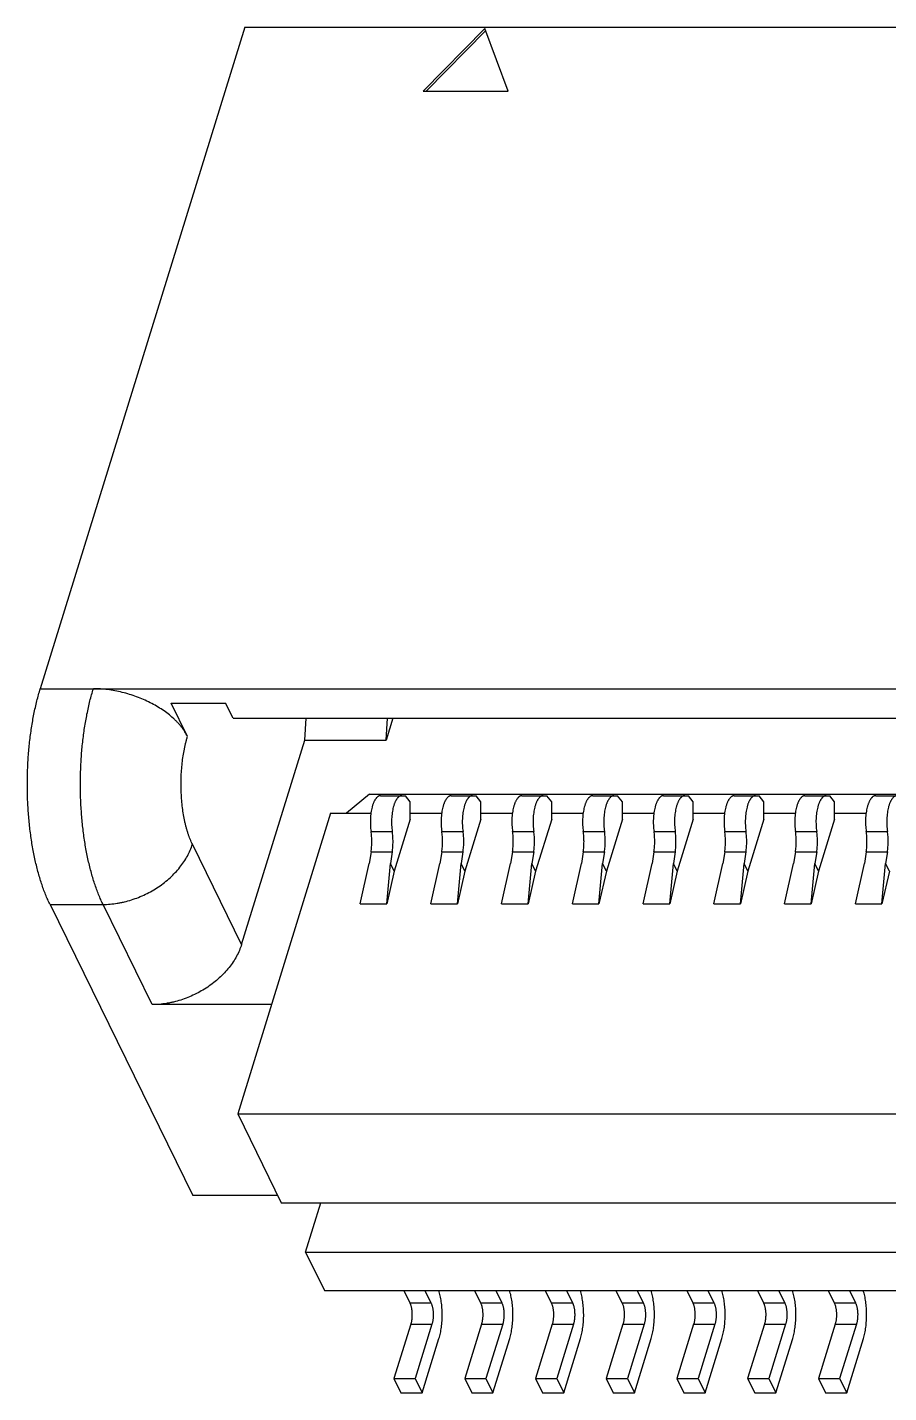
# Model space of a CAD drawing. Extents: x 0 to 420, y 0 to 297.
# Drawn here: x 259.89 to 276.72, y 205.77 to 232.45 of the extents above; entities that cross this region are included whole.
import ezdxf

# ---------------------------------------------------------------- set-up
doc = ezdxf.new("R2010")
doc.units = 0
doc.header["$LTSCALE"] = 23.1
doc.layers.get('0').update_dxf_attribs({"linetype": 'CONTINUOUS'})

msp = doc.modelspace()

# ---------------------------------------------------------------- linework, layer by layer
at = {"color": 7, "linetype": 'CONTINUOUS'}
for p, q in [((264.142, 232.453), (260.148, 219.528)), ((264.142, 232.453), (324.655, 232.453)), ((268.832, 232.429), (267.626, 231.208)), ((268.847, 232.389), (267.681, 231.208)), ((269.283, 231.208), (268.832, 232.429)), ((267.626, 231.208), (269.283, 231.208)), ((260.148, 219.528), (320.661, 219.528)), ((263.023, 218.596), (262.703, 219.248)), ((262.703, 219.248), (263.767, 219.248)), ((263.913, 218.95), (263.767, 219.248)), ((263.913, 218.95), (304.767, 218.95)), ((265.313, 218.525), (265.343, 218.95)), ((266.902, 218.525), (266.931, 218.95)), ((267.033, 218.95), (266.902, 218.525)), ((264.078, 214.53), (265.313, 218.525)), ((265.313, 218.525), (266.902, 218.525)), ((266.575, 217.468), (266.131, 217.094)), ((266.575, 217.468), (306.025, 217.468)), ((266.792, 217.438), (267.279, 217.438)), ((267.372, 217.318), (267.279, 217.438)), ((267.372, 216.982), (267.372, 217.318)), ((268.174, 217.438), (268.66, 217.438)), ((268.754, 217.318), (268.66, 217.438)), ((268.754, 216.982), (268.754, 217.318)), ((269.555, 217.438), (270.042, 217.438)), ((270.136, 217.318), (270.042, 217.438)), ((270.136, 216.982), (270.136, 217.318)), ((270.937, 217.438), (271.424, 217.438)), ((271.517, 217.318), (271.424, 217.438)), ((271.517, 216.982), (271.517, 217.318)), ((272.319, 217.438), (272.805, 217.438)), ((272.899, 217.318), (272.805, 217.438)), ((272.899, 216.982), (272.899, 217.318)), ((273.7, 217.438), (274.187, 217.438)), ((274.28, 217.318), (274.187, 217.438)), ((274.28, 216.982), (274.28, 217.318)), ((275.082, 217.438), (275.568, 217.438)), ((275.662, 217.318), (275.568, 217.438)), ((275.662, 216.982), (275.662, 217.318)), ((276.463, 217.438), (276.95, 217.438)), ((265.818, 217.094), (264.003, 211.219)), ((265.818, 217.094), (266.604, 217.094)), ((267.372, 216.982), (267.059, 215.966)), ((267.372, 217.094), (267.986, 217.094)), ((268.754, 216.982), (268.44, 215.966)), ((268.754, 217.094), (269.368, 217.094)), ((270.136, 216.982), (269.822, 215.966)), ((270.136, 217.094), (270.749, 217.094)), ((271.517, 216.982), (271.203, 215.966)), ((271.517, 217.094), (272.131, 217.094)), ((272.899, 216.982), (272.585, 215.966)), ((272.899, 217.094), (273.512, 217.094)), ((274.28, 216.982), (273.967, 215.966)), ((274.28, 217.094), (274.894, 217.094)), ((275.662, 216.982), (275.348, 215.966)), ((275.662, 217.094), (276.276, 217.094)), ((266.608, 216.741), (267.022, 216.741)), ((267.989, 216.741), (268.404, 216.741)), ((269.371, 216.741), (269.785, 216.741)), ((270.752, 216.741), (271.167, 216.741)), ((272.134, 216.741), (272.548, 216.741)), ((273.515, 216.741), (273.93, 216.741)), ((274.897, 216.741), (275.312, 216.741)), ((276.279, 216.741), (276.693, 216.741)), ((264.078, 214.53), (263.117, 216.488)), ((266.395, 215.328), (266.571, 216.115)), ((266.607, 216.339), (266.571, 216.115)), ((266.607, 216.339), (267.021, 216.339)), ((266.914, 215.328), (266.986, 216.115)), ((267.021, 216.339), (266.986, 216.115)), ((267.059, 215.966), (266.986, 216.115)), ((267.776, 215.328), (267.953, 216.115)), ((267.988, 216.339), (267.953, 216.115)), ((267.988, 216.339), (268.403, 216.339)), ((268.295, 215.328), (268.367, 216.115)), ((268.403, 216.339), (268.367, 216.115)), ((268.44, 215.966), (268.367, 216.115)), ((269.158, 215.328), (269.334, 216.115)), ((269.37, 216.339), (269.334, 216.115)), ((269.37, 216.339), (269.784, 216.339)), ((269.677, 215.328), (269.749, 216.115)), ((269.784, 216.339), (269.749, 216.115)), ((269.822, 215.966), (269.749, 216.115)), ((270.539, 215.328), (270.716, 216.115)), ((270.752, 216.339), (270.716, 216.115)), ((270.752, 216.339), (271.166, 216.339)), ((271.059, 215.328), (271.131, 216.115)), ((271.166, 216.339), (271.131, 216.115)), ((271.203, 215.966), (271.131, 216.115)), ((271.921, 215.328), (272.098, 216.115)), ((272.133, 216.339), (272.098, 216.115)), ((272.133, 216.339), (272.548, 216.339)), ((272.44, 215.328), (272.512, 216.115)), ((272.548, 216.339), (272.512, 216.115)), ((272.585, 215.966), (272.512, 216.115)), ((273.303, 215.328), (273.479, 216.115)), ((273.515, 216.339), (273.479, 216.115)), ((273.515, 216.339), (273.929, 216.339)), ((273.822, 215.328), (273.894, 216.115)), ((273.929, 216.339), (273.894, 216.115)), ((273.967, 215.966), (273.894, 216.115)), ((274.684, 215.328), (274.861, 216.115)), ((274.896, 216.339), (274.861, 216.115)), ((274.896, 216.339), (275.311, 216.339)), ((275.203, 215.328), (275.275, 216.115)), ((275.311, 216.339), (275.275, 216.115)), ((275.348, 215.966), (275.275, 216.115)), ((276.066, 215.328), (276.242, 216.115)), ((276.278, 216.339), (276.242, 216.115)), ((276.278, 216.339), (276.692, 216.339)), ((276.585, 215.328), (276.657, 216.115)), ((276.692, 216.339), (276.657, 216.115)), ((276.73, 215.966), (276.657, 216.115)), ((267.059, 215.966), (266.914, 215.328)), ((268.44, 215.966), (268.295, 215.328)), ((269.822, 215.966), (269.677, 215.328)), ((271.203, 215.966), (271.059, 215.328)), ((272.585, 215.966), (272.44, 215.328)), ((273.967, 215.966), (273.822, 215.328)), ((275.348, 215.966), (275.203, 215.328)), ((276.73, 215.966), (276.585, 215.328)), ((260.337, 215.313), (263.128, 209.625)), ((260.337, 215.313), (261.373, 215.313)), ((262.334, 213.355), (261.373, 215.313)), ((266.395, 215.328), (266.914, 215.328)), ((267.776, 215.328), (268.295, 215.328)), ((269.158, 215.328), (269.677, 215.328)), ((270.539, 215.328), (271.059, 215.328)), ((271.921, 215.328), (272.44, 215.328)), ((273.303, 215.328), (273.822, 215.328)), ((274.684, 215.328), (275.203, 215.328)), ((276.066, 215.328), (276.585, 215.328)), ((264.663, 213.355), (262.334, 213.355)), ((264.003, 211.219), (264.854, 209.485)), ((264.003, 211.219), (305.022, 211.219)), ((264.785, 209.625), (263.128, 209.625)), ((264.854, 209.485), (306.177, 209.485)), ((265.33, 208.515), (265.629, 209.485)), ((265.33, 208.515), (265.696, 207.77)), ((265.33, 208.515), (306.653, 208.515)), ((265.696, 207.77), (307.019, 207.77)), ((267.246, 207.77), (267.363, 207.531)), ((267.66, 207.77), (267.778, 207.531)), ((268.628, 207.77), (268.745, 207.531)), ((269.042, 207.77), (269.159, 207.531)), ((270.009, 207.77), (270.126, 207.531)), ((270.424, 207.77), (270.541, 207.531)), ((271.391, 207.77), (271.508, 207.531)), ((271.805, 207.77), (271.922, 207.531)), ((272.772, 207.77), (272.889, 207.531)), ((273.187, 207.77), (273.304, 207.531)), ((274.154, 207.77), (274.271, 207.531)), ((274.568, 207.77), (274.686, 207.531)), ((275.536, 207.77), (275.653, 207.531)), ((275.95, 207.77), (276.067, 207.531)), ((267.363, 207.531), (267.778, 207.531)), ((268.745, 207.531), (269.159, 207.531)), ((270.126, 207.531), (270.541, 207.531)), ((271.508, 207.531), (271.922, 207.531)), ((272.889, 207.531), (273.304, 207.531)), ((274.271, 207.531), (274.686, 207.531)), ((275.653, 207.531), (276.067, 207.531)), ((267.382, 207.109), (267.055, 206.052)), ((267.382, 207.109), (267.796, 207.109)), ((267.796, 207.109), (267.47, 206.052)), ((268.764, 207.109), (268.437, 206.052)), ((268.764, 207.109), (269.178, 207.109)), ((269.178, 207.109), (268.851, 206.052)), ((270.145, 207.109), (269.818, 206.052)), ((270.145, 207.109), (270.56, 207.109)), ((270.56, 207.109), (270.233, 206.052)), ((271.527, 207.109), (271.2, 206.052)), ((271.527, 207.109), (271.941, 207.109)), ((271.941, 207.109), (271.614, 206.052)), ((272.908, 207.109), (272.582, 206.052)), ((272.908, 207.109), (273.323, 207.109)), ((273.323, 207.109), (272.996, 206.052)), ((274.29, 207.109), (273.963, 206.052)), ((274.29, 207.109), (274.704, 207.109)), ((274.704, 207.109), (274.378, 206.052)), ((275.672, 207.109), (275.345, 206.052)), ((275.672, 207.109), (276.086, 207.109)), ((276.086, 207.109), (275.759, 206.052)), ((267.607, 205.772), (267.934, 206.83)), ((268.989, 205.772), (269.315, 206.83)), ((270.37, 205.772), (270.697, 206.83)), ((271.752, 205.772), (272.079, 206.83)), ((273.133, 205.772), (273.46, 206.83)), ((274.515, 205.772), (274.842, 206.83)), ((275.897, 205.772), (276.223, 206.83)), ((267.055, 206.052), (267.192, 205.772)), ((267.055, 206.052), (267.47, 206.052)), ((267.47, 206.052), (267.607, 205.772)), ((268.437, 206.052), (268.574, 205.772)), ((268.437, 206.052), (268.851, 206.052)), ((268.851, 206.052), (268.989, 205.772)), ((269.818, 206.052), (269.956, 205.772)), ((269.818, 206.052), (270.233, 206.052)), ((270.233, 206.052), (270.37, 205.772)), ((271.2, 206.052), (271.337, 205.772)), ((271.2, 206.052), (271.614, 206.052)), ((271.614, 206.052), (271.752, 205.772)), ((272.582, 206.052), (272.719, 205.772)), ((272.582, 206.052), (272.996, 206.052)), ((272.996, 206.052), (273.133, 205.772)), ((273.963, 206.052), (274.1, 205.772)), ((273.963, 206.052), (274.378, 206.052)), ((274.378, 206.052), (274.515, 205.772)), ((275.345, 206.052), (275.482, 205.772)), ((275.345, 206.052), (275.759, 206.052)), ((275.759, 206.052), (275.897, 205.772)), ((267.192, 205.772), (267.607, 205.772)), ((268.574, 205.772), (268.989, 205.772)), ((269.956, 205.772), (270.37, 205.772)), ((271.337, 205.772), (271.752, 205.772)), ((272.719, 205.772), (273.133, 205.772)), ((274.1, 205.772), (274.515, 205.772)), ((275.482, 205.772), (275.897, 205.772))]:
    msp.add_line(p, q, dxfattribs=at)
for points, knots in [([(260.337, 215.313), (260.321, 215.344), (260.291, 215.408), (260.249, 215.508), (260.209, 215.613), (260.171, 215.723), (260.135, 215.838), (260.101, 215.957), (260.07, 216.08), (260.041, 216.206), (260.014, 216.337), (259.99, 216.47), (259.969, 216.607), (259.95, 216.746), (259.934, 216.887), (259.92, 217.03), (259.91, 217.175), (259.899, 217.369), (259.893, 217.614), (259.897, 217.907), (259.909, 218.151), (259.924, 218.344), (259.939, 218.486), (259.956, 218.627), (259.976, 218.765), (259.998, 218.9), (260.023, 219.033), (260.05, 219.162), (260.08, 219.288), (260.112, 219.409), (260.136, 219.489), (260.148, 219.528)], [0, 0, 0, 0, 0.024219, 0.049419, 0.075569, 0.102636, 0.130578, 0.159353, 0.188911, 0.219201, 0.250169, 0.281756, 0.313903, 0.346547, 0.379624, 0.413069, 0.446813, 0.480789, 0.549158, 0.617621, 0.685618, 0.719271, 0.752601, 0.785542, 0.818029, 0.849998, 0.881387, 0.912137, 0.942191, 0.971495, 1, 1, 1, 1]), ([(261.373, 215.313), (261.357, 215.344), (261.328, 215.408), (261.285, 215.508), (261.245, 215.613), (261.207, 215.723), (261.171, 215.838), (261.138, 215.957), (261.106, 216.08), (261.077, 216.206), (261.051, 216.337), (261.026, 216.47), (261.005, 216.607), (260.986, 216.746), (260.97, 216.887), (260.957, 217.03), (260.946, 217.175), (260.935, 217.369), (260.929, 217.614), (260.933, 217.907), (260.945, 218.151), (260.961, 218.344), (260.975, 218.486), (260.992, 218.627), (261.012, 218.765), (261.034, 218.9), (261.059, 219.033), (261.086, 219.162), (261.116, 219.288), (261.148, 219.409), (261.172, 219.489), (261.184, 219.528)], [0, 0, 0, 0, 0.024219, 0.049419, 0.075569, 0.102636, 0.130578, 0.159353, 0.188911, 0.219201, 0.250169, 0.281756, 0.313903, 0.346547, 0.379624, 0.413069, 0.446813, 0.480789, 0.549158, 0.617621, 0.685618, 0.719271, 0.752601, 0.785542, 0.818029, 0.849998, 0.881387, 0.912137, 0.942191, 0.971495, 1, 1, 1, 1]), ([(263.023, 218.596), (263.008, 218.627), (262.981, 218.673), (262.941, 218.733), (262.907, 218.778), (262.87, 218.823), (262.831, 218.867), (262.788, 218.91), (262.727, 218.968), (262.644, 219.037), (262.536, 219.116), (262.419, 219.189), (262.295, 219.257), (262.164, 219.318), (262.029, 219.372), (261.89, 219.419), (261.748, 219.458), (261.605, 219.489), (261.463, 219.511), (261.323, 219.525), (261.23, 219.528), (261.184, 219.528)], [0, 0, 0, 0, 0.048741, 0.074184, 0.100345, 0.127221, 0.154803, 0.183075, 0.212018, 0.271802, 0.333914, 0.398044, 0.463839, 0.530906, 0.59883, 0.667177, 0.735506, 0.803375, 0.870352, 0.936023, 1, 1, 1, 1]), ([(263.117, 216.488), (263.11, 216.504), (263.095, 216.536), (263.074, 216.586), (263.054, 216.638), (263.035, 216.693), (263.017, 216.75), (263, 216.81), (262.984, 216.871), (262.965, 216.957), (262.943, 217.068), (262.923, 217.205), (262.909, 217.347), (262.899, 217.492), (262.896, 217.639), (262.897, 217.785), (262.905, 217.931), (262.918, 218.074), (262.936, 218.213), (262.956, 218.326), (262.974, 218.413), (262.989, 218.475), (263.005, 218.536), (263.017, 218.576), (263.023, 218.596)], [0, 0, 0, 0, 0.02422, 0.04942, 0.075571, 0.102638, 0.130581, 0.159357, 0.188916, 0.219207, 0.281759, 0.346548, 0.413068, 0.480787, 0.549158, 0.617622, 0.685621, 0.752603, 0.818028, 0.881384, 0.912134, 0.942189, 0.971495, 1, 1, 1, 1]), ([(266.792, 217.438), (266.788, 217.438), (266.78, 217.438), (266.768, 217.435), (266.756, 217.43), (266.744, 217.423), (266.732, 217.415), (266.721, 217.405), (266.71, 217.393), (266.699, 217.379), (266.688, 217.364), (266.678, 217.347), (266.669, 217.328), (266.659, 217.308), (266.651, 217.287), (266.642, 217.264), (266.635, 217.24), (266.625, 217.206), (266.615, 217.161), (266.605, 217.104), (266.598, 217.045), (266.594, 216.984), (266.593, 216.923), (266.595, 216.861), (266.599, 216.8), (266.604, 216.761), (266.608, 216.741)], [0, 0, 0, 0, 0.015697, 0.031713, 0.048346, 0.065851, 0.084438, 0.104266, 0.12545, 0.148067, 0.17216, 0.197746, 0.224817, 0.253347, 0.283295, 0.314603, 0.347205, 0.381022, 0.451934, 0.526567, 0.604042, 0.683415, 0.7637, 0.843891, 0.922985, 1, 1, 1, 1]), ([(267.207, 217.438), (267.203, 217.438), (267.194, 217.438), (267.182, 217.435), (267.17, 217.43), (267.158, 217.423), (267.147, 217.415), (267.135, 217.405), (267.124, 217.393), (267.113, 217.379), (267.103, 217.364), (267.093, 217.347), (267.083, 217.328), (267.074, 217.308), (267.065, 217.287), (267.057, 217.264), (267.049, 217.24), (267.04, 217.206), (267.029, 217.161), (267.02, 217.104), (267.013, 217.045), (267.009, 216.984), (267.008, 216.923), (267.009, 216.861), (267.014, 216.8), (267.019, 216.761), (267.022, 216.741)], [0, 0, 0, 0, 0.015697, 0.031713, 0.048346, 0.065851, 0.084438, 0.104266, 0.12545, 0.148067, 0.17216, 0.197746, 0.224817, 0.253347, 0.283295, 0.314603, 0.347205, 0.381022, 0.451934, 0.526567, 0.604042, 0.683415, 0.7637, 0.843891, 0.922985, 1, 1, 1, 1]), ([(268.174, 217.438), (268.17, 217.438), (268.162, 217.438), (268.149, 217.435), (268.137, 217.43), (268.126, 217.423), (268.114, 217.415), (268.102, 217.405), (268.091, 217.393), (268.08, 217.379), (268.07, 217.364), (268.06, 217.347), (268.05, 217.328), (268.041, 217.308), (268.032, 217.287), (268.024, 217.264), (268.016, 217.24), (268.007, 217.206), (267.997, 217.161), (267.987, 217.104), (267.98, 217.045), (267.976, 216.984), (267.975, 216.923), (267.976, 216.861), (267.981, 216.8), (267.986, 216.761), (267.989, 216.741)], [0, 0, 0, 0, 0.015697, 0.031713, 0.048346, 0.065851, 0.084438, 0.104266, 0.12545, 0.148067, 0.17216, 0.197746, 0.224817, 0.253347, 0.283295, 0.314603, 0.347205, 0.381022, 0.451934, 0.526567, 0.604042, 0.683415, 0.7637, 0.843891, 0.922985, 1, 1, 1, 1]), ([(268.588, 217.438), (268.584, 217.438), (268.576, 217.438), (268.564, 217.435), (268.552, 217.43), (268.54, 217.423), (268.528, 217.415), (268.517, 217.405), (268.506, 217.393), (268.495, 217.379), (268.484, 217.364), (268.474, 217.347), (268.465, 217.328), (268.455, 217.308), (268.447, 217.287), (268.439, 217.264), (268.431, 217.24), (268.421, 217.206), (268.411, 217.161), (268.401, 217.104), (268.394, 217.045), (268.39, 216.984), (268.389, 216.923), (268.391, 216.861), (268.396, 216.8), (268.401, 216.761), (268.404, 216.741)], [0, 0, 0, 0, 0.015697, 0.031713, 0.048346, 0.065851, 0.084438, 0.104266, 0.12545, 0.148067, 0.17216, 0.197746, 0.224817, 0.253347, 0.283295, 0.314603, 0.347205, 0.381022, 0.451934, 0.526567, 0.604042, 0.683415, 0.7637, 0.843891, 0.922985, 1, 1, 1, 1]), ([(269.555, 217.438), (269.551, 217.438), (269.543, 217.438), (269.531, 217.435), (269.519, 217.43), (269.507, 217.423), (269.495, 217.415), (269.484, 217.405), (269.473, 217.393), (269.462, 217.379), (269.452, 217.364), (269.441, 217.347), (269.432, 217.328), (269.423, 217.308), (269.414, 217.287), (269.406, 217.264), (269.398, 217.24), (269.388, 217.206), (269.378, 217.161), (269.368, 217.104), (269.362, 217.045), (269.357, 216.984), (269.356, 216.923), (269.358, 216.861), (269.363, 216.8), (269.368, 216.761), (269.371, 216.741)], [0, 0, 0, 0, 0.015697, 0.031713, 0.048346, 0.065851, 0.084438, 0.104266, 0.12545, 0.148067, 0.17216, 0.197746, 0.224817, 0.253347, 0.283295, 0.314603, 0.347205, 0.381022, 0.451934, 0.526567, 0.604042, 0.683415, 0.7637, 0.843891, 0.922985, 1, 1, 1, 1]), ([(269.97, 217.438), (269.966, 217.438), (269.958, 217.438), (269.945, 217.435), (269.933, 217.43), (269.922, 217.423), (269.91, 217.415), (269.899, 217.405), (269.887, 217.393), (269.877, 217.379), (269.866, 217.364), (269.856, 217.347), (269.846, 217.328), (269.837, 217.308), (269.828, 217.287), (269.82, 217.264), (269.812, 217.24), (269.803, 217.206), (269.793, 217.161), (269.783, 217.104), (269.776, 217.045), (269.772, 216.984), (269.771, 216.923), (269.773, 216.861), (269.777, 216.8), (269.782, 216.761), (269.785, 216.741)], [0, 0, 0, 0, 0.015697, 0.031713, 0.048346, 0.065851, 0.084438, 0.104266, 0.12545, 0.148067, 0.17216, 0.197746, 0.224817, 0.253347, 0.283295, 0.314603, 0.347205, 0.381022, 0.451934, 0.526567, 0.604042, 0.683415, 0.7637, 0.843891, 0.922985, 1, 1, 1, 1]), ([(270.937, 217.438), (270.933, 217.438), (270.925, 217.438), (270.913, 217.435), (270.901, 217.43), (270.889, 217.423), (270.877, 217.415), (270.866, 217.405), (270.854, 217.393), (270.844, 217.379), (270.833, 217.364), (270.823, 217.347), (270.813, 217.328), (270.804, 217.308), (270.795, 217.287), (270.787, 217.264), (270.78, 217.24), (270.77, 217.206), (270.76, 217.161), (270.75, 217.104), (270.743, 217.045), (270.739, 216.984), (270.738, 216.923), (270.74, 216.861), (270.744, 216.8), (270.749, 216.761), (270.752, 216.741)], [0, 0, 0, 0, 0.015697, 0.031713, 0.048346, 0.065851, 0.084438, 0.104266, 0.12545, 0.148067, 0.17216, 0.197746, 0.224817, 0.253347, 0.283295, 0.314603, 0.347205, 0.381022, 0.451934, 0.526567, 0.604042, 0.683415, 0.7637, 0.843891, 0.922985, 1, 1, 1, 1]), ([(271.351, 217.438), (271.347, 217.438), (271.339, 217.438), (271.327, 217.435), (271.315, 217.43), (271.303, 217.423), (271.292, 217.415), (271.28, 217.405), (271.269, 217.393), (271.258, 217.379), (271.248, 217.364), (271.238, 217.347), (271.228, 217.328), (271.219, 217.308), (271.21, 217.287), (271.202, 217.264), (271.194, 217.24), (271.185, 217.206), (271.174, 217.161), (271.165, 217.104), (271.158, 217.045), (271.154, 216.984), (271.152, 216.923), (271.154, 216.861), (271.159, 216.8), (271.164, 216.761), (271.167, 216.741)], [0, 0, 0, 0, 0.015697, 0.031713, 0.048346, 0.065851, 0.084438, 0.104266, 0.12545, 0.148067, 0.17216, 0.197746, 0.224817, 0.253347, 0.283295, 0.314603, 0.347205, 0.381022, 0.451934, 0.526567, 0.604042, 0.683415, 0.7637, 0.843891, 0.922985, 1, 1, 1, 1]), ([(272.319, 217.438), (272.315, 217.438), (272.306, 217.438), (272.294, 217.435), (272.282, 217.43), (272.27, 217.423), (272.259, 217.415), (272.247, 217.405), (272.236, 217.393), (272.225, 217.379), (272.215, 217.364), (272.205, 217.347), (272.195, 217.328), (272.186, 217.308), (272.177, 217.287), (272.169, 217.264), (272.161, 217.24), (272.152, 217.206), (272.141, 217.161), (272.132, 217.104), (272.125, 217.045), (272.121, 216.984), (272.119, 216.923), (272.121, 216.861), (272.126, 216.8), (272.131, 216.761), (272.134, 216.741)], [0, 0, 0, 0, 0.015697, 0.031713, 0.048346, 0.065851, 0.084438, 0.104266, 0.12545, 0.148067, 0.17216, 0.197746, 0.224817, 0.253347, 0.283295, 0.314603, 0.347205, 0.381022, 0.451934, 0.526567, 0.604042, 0.683415, 0.7637, 0.843891, 0.922985, 1, 1, 1, 1]), ([(272.733, 217.438), (272.729, 217.438), (272.721, 217.438), (272.709, 217.435), (272.697, 217.43), (272.685, 217.423), (272.673, 217.415), (272.662, 217.405), (272.651, 217.393), (272.64, 217.379), (272.629, 217.364), (272.619, 217.347), (272.609, 217.328), (272.6, 217.308), (272.592, 217.287), (272.583, 217.264), (272.576, 217.24), (272.566, 217.206), (272.556, 217.161), (272.546, 217.104), (272.539, 217.045), (272.535, 216.984), (272.534, 216.923), (272.536, 216.861), (272.54, 216.8), (272.545, 216.761), (272.548, 216.741)], [0, 0, 0, 0, 0.015697, 0.031713, 0.048346, 0.065851, 0.084438, 0.104266, 0.12545, 0.148067, 0.17216, 0.197746, 0.224817, 0.253347, 0.283295, 0.314603, 0.347205, 0.381022, 0.451934, 0.526567, 0.604042, 0.683415, 0.7637, 0.843891, 0.922985, 1, 1, 1, 1]), ([(273.7, 217.438), (273.696, 217.438), (273.688, 217.438), (273.676, 217.435), (273.664, 217.43), (273.652, 217.423), (273.64, 217.415), (273.629, 217.405), (273.618, 217.393), (273.607, 217.379), (273.596, 217.364), (273.586, 217.347), (273.577, 217.328), (273.567, 217.308), (273.559, 217.287), (273.55, 217.264), (273.543, 217.24), (273.533, 217.206), (273.523, 217.161), (273.513, 217.104), (273.506, 217.045), (273.502, 216.984), (273.501, 216.923), (273.503, 216.861), (273.507, 216.8), (273.512, 216.761), (273.515, 216.741)], [0, 0, 0, 0, 0.015697, 0.031713, 0.048346, 0.065851, 0.084438, 0.104266, 0.12545, 0.148067, 0.17216, 0.197746, 0.224817, 0.253347, 0.283295, 0.314603, 0.347205, 0.381022, 0.451934, 0.526567, 0.604042, 0.683415, 0.7637, 0.843891, 0.922985, 1, 1, 1, 1]), ([(274.115, 217.438), (274.111, 217.438), (274.102, 217.438), (274.09, 217.435), (274.078, 217.43), (274.066, 217.423), (274.055, 217.415), (274.043, 217.405), (274.032, 217.393), (274.021, 217.379), (274.011, 217.364), (274.001, 217.347), (273.991, 217.328), (273.982, 217.308), (273.973, 217.287), (273.965, 217.264), (273.957, 217.24), (273.948, 217.206), (273.937, 217.161), (273.928, 217.104), (273.921, 217.045), (273.917, 216.984), (273.916, 216.923), (273.917, 216.861), (273.922, 216.8), (273.927, 216.761), (273.93, 216.741)], [0, 0, 0, 0, 0.015697, 0.031713, 0.048346, 0.065851, 0.084438, 0.104266, 0.12545, 0.148067, 0.17216, 0.197746, 0.224817, 0.253347, 0.283295, 0.314603, 0.347205, 0.381022, 0.451934, 0.526567, 0.604042, 0.683415, 0.7637, 0.843891, 0.922985, 1, 1, 1, 1]), ([(275.082, 217.438), (275.078, 217.438), (275.07, 217.438), (275.057, 217.435), (275.045, 217.43), (275.033, 217.423), (275.022, 217.415), (275.01, 217.405), (274.999, 217.393), (274.988, 217.379), (274.978, 217.364), (274.968, 217.347), (274.958, 217.328), (274.949, 217.308), (274.94, 217.287), (274.932, 217.264), (274.924, 217.24), (274.915, 217.206), (274.904, 217.161), (274.895, 217.104), (274.888, 217.045), (274.884, 216.984), (274.883, 216.923), (274.884, 216.861), (274.889, 216.8), (274.894, 216.761), (274.897, 216.741)], [0, 0, 0, 0, 0.015697, 0.031713, 0.048346, 0.065851, 0.084438, 0.104266, 0.12545, 0.148067, 0.17216, 0.197746, 0.224817, 0.253347, 0.283295, 0.314603, 0.347205, 0.381022, 0.451934, 0.526567, 0.604042, 0.683415, 0.7637, 0.843891, 0.922985, 1, 1, 1, 1]), ([(275.496, 217.438), (275.492, 217.438), (275.484, 217.438), (275.472, 217.435), (275.46, 217.43), (275.448, 217.423), (275.436, 217.415), (275.425, 217.405), (275.414, 217.393), (275.403, 217.379), (275.392, 217.364), (275.382, 217.347), (275.373, 217.328), (275.363, 217.308), (275.355, 217.287), (275.347, 217.264), (275.339, 217.24), (275.329, 217.206), (275.319, 217.161), (275.309, 217.104), (275.302, 217.045), (275.298, 216.984), (275.297, 216.923), (275.299, 216.861), (275.303, 216.8), (275.309, 216.761), (275.312, 216.741)], [0, 0, 0, 0, 0.015697, 0.031713, 0.048346, 0.065851, 0.084438, 0.104266, 0.12545, 0.148067, 0.17216, 0.197746, 0.224817, 0.253347, 0.283295, 0.314603, 0.347205, 0.381022, 0.451934, 0.526567, 0.604042, 0.683415, 0.7637, 0.843891, 0.922985, 1, 1, 1, 1]), ([(276.463, 217.438), (276.459, 217.438), (276.451, 217.438), (276.439, 217.435), (276.427, 217.43), (276.415, 217.423), (276.403, 217.415), (276.392, 217.405), (276.381, 217.393), (276.37, 217.379), (276.36, 217.364), (276.349, 217.347), (276.34, 217.328), (276.331, 217.308), (276.322, 217.287), (276.314, 217.264), (276.306, 217.24), (276.296, 217.206), (276.286, 217.161), (276.276, 217.104), (276.27, 217.045), (276.265, 216.984), (276.264, 216.923), (276.266, 216.861), (276.271, 216.8), (276.276, 216.761), (276.279, 216.741)], [0, 0, 0, 0, 0.015697, 0.031713, 0.048346, 0.065851, 0.084438, 0.104266, 0.12545, 0.148067, 0.17216, 0.197746, 0.224817, 0.253347, 0.283295, 0.314603, 0.347205, 0.381022, 0.451934, 0.526567, 0.604042, 0.683415, 0.7637, 0.843891, 0.922985, 1, 1, 1, 1]), ([(276.878, 217.438), (276.874, 217.438), (276.866, 217.438), (276.853, 217.435), (276.841, 217.43), (276.83, 217.423), (276.818, 217.415), (276.806, 217.405), (276.795, 217.393), (276.785, 217.379), (276.774, 217.364), (276.764, 217.347), (276.754, 217.328), (276.745, 217.308), (276.736, 217.287), (276.728, 217.264), (276.72, 217.24), (276.711, 217.206), (276.701, 217.161), (276.691, 217.104), (276.684, 217.045), (276.68, 216.984), (276.679, 216.923), (276.68, 216.861), (276.685, 216.8), (276.69, 216.761), (276.693, 216.741)], [0, 0, 0, 0, 0.015697, 0.031713, 0.048346, 0.065851, 0.084438, 0.104266, 0.12545, 0.148067, 0.17216, 0.197746, 0.224817, 0.253347, 0.283295, 0.314603, 0.347205, 0.381022, 0.451934, 0.526567, 0.604042, 0.683415, 0.7637, 0.843891, 0.922985, 1, 1, 1, 1]), ([(266.607, 216.339), (266.609, 216.355), (266.614, 216.388), (266.619, 216.438), (266.622, 216.489), (266.623, 216.54), (266.622, 216.591), (266.619, 216.642), (266.614, 216.692), (266.61, 216.725), (266.608, 216.741)], [0, 0, 0, 0, 0.121454, 0.245839, 0.372217, 0.499622, 0.627075, 0.753596, 0.878218, 1, 1, 1, 1]), ([(267.021, 216.339), (267.024, 216.355), (267.028, 216.388), (267.033, 216.438), (267.036, 216.489), (267.037, 216.54), (267.036, 216.591), (267.033, 216.642), (267.029, 216.692), (267.024, 216.725), (267.022, 216.741)], [0, 0, 0, 0, 0.121454, 0.245839, 0.372217, 0.499622, 0.627075, 0.753596, 0.878218, 1, 1, 1, 1]), ([(267.988, 216.339), (267.991, 216.355), (267.995, 216.388), (268, 216.438), (268.003, 216.489), (268.004, 216.54), (268.003, 216.591), (268.001, 216.642), (267.996, 216.692), (267.992, 216.725), (267.989, 216.741)], [0, 0, 0, 0, 0.121454, 0.245839, 0.372217, 0.499622, 0.627075, 0.753596, 0.878218, 1, 1, 1, 1]), ([(268.403, 216.339), (268.405, 216.355), (268.41, 216.388), (268.415, 216.438), (268.418, 216.489), (268.419, 216.54), (268.418, 216.591), (268.415, 216.642), (268.41, 216.692), (268.406, 216.725), (268.404, 216.741)], [0, 0, 0, 0, 0.121454, 0.245839, 0.372217, 0.499622, 0.627075, 0.753596, 0.878218, 1, 1, 1, 1]), ([(269.37, 216.339), (269.373, 216.355), (269.377, 216.388), (269.382, 216.438), (269.385, 216.489), (269.386, 216.54), (269.385, 216.591), (269.382, 216.642), (269.378, 216.692), (269.373, 216.725), (269.371, 216.741)], [0, 0, 0, 0, 0.121454, 0.245839, 0.372217, 0.499622, 0.627075, 0.753596, 0.878218, 1, 1, 1, 1]), ([(269.784, 216.339), (269.787, 216.355), (269.791, 216.388), (269.796, 216.438), (269.799, 216.489), (269.8, 216.54), (269.799, 216.591), (269.797, 216.642), (269.792, 216.692), (269.788, 216.725), (269.785, 216.741)], [0, 0, 0, 0, 0.121454, 0.245839, 0.372217, 0.499622, 0.627075, 0.753596, 0.878218, 1, 1, 1, 1]), ([(270.752, 216.339), (270.754, 216.355), (270.759, 216.388), (270.763, 216.438), (270.766, 216.489), (270.767, 216.54), (270.766, 216.591), (270.764, 216.642), (270.759, 216.692), (270.755, 216.725), (270.752, 216.741)], [0, 0, 0, 0, 0.121454, 0.245839, 0.372217, 0.499622, 0.627075, 0.753596, 0.878218, 1, 1, 1, 1]), ([(271.166, 216.339), (271.169, 216.355), (271.173, 216.388), (271.178, 216.438), (271.181, 216.489), (271.182, 216.54), (271.181, 216.591), (271.178, 216.642), (271.174, 216.692), (271.169, 216.725), (271.167, 216.741)], [0, 0, 0, 0, 0.121454, 0.245839, 0.372217, 0.499622, 0.627075, 0.753596, 0.878218, 1, 1, 1, 1]), ([(272.133, 216.339), (272.136, 216.355), (272.14, 216.388), (272.145, 216.438), (272.148, 216.489), (272.149, 216.54), (272.148, 216.591), (272.145, 216.642), (272.141, 216.692), (272.136, 216.725), (272.134, 216.741)], [0, 0, 0, 0, 0.121454, 0.245839, 0.372217, 0.499622, 0.627075, 0.753596, 0.878218, 1, 1, 1, 1]), ([(272.548, 216.339), (272.55, 216.355), (272.555, 216.388), (272.559, 216.438), (272.562, 216.489), (272.563, 216.54), (272.563, 216.591), (272.56, 216.642), (272.555, 216.692), (272.551, 216.725), (272.548, 216.741)], [0, 0, 0, 0, 0.121454, 0.245839, 0.372217, 0.499622, 0.627075, 0.753596, 0.878218, 1, 1, 1, 1]), ([(273.515, 216.339), (273.517, 216.355), (273.522, 216.388), (273.527, 216.438), (273.529, 216.489), (273.531, 216.54), (273.53, 216.591), (273.527, 216.642), (273.522, 216.692), (273.518, 216.725), (273.515, 216.741)], [0, 0, 0, 0, 0.121454, 0.245839, 0.372217, 0.499622, 0.627075, 0.753596, 0.878218, 1, 1, 1, 1]), ([(273.929, 216.339), (273.932, 216.355), (273.936, 216.388), (273.941, 216.438), (273.944, 216.489), (273.945, 216.54), (273.944, 216.591), (273.941, 216.642), (273.937, 216.692), (273.932, 216.725), (273.93, 216.741)], [0, 0, 0, 0, 0.121454, 0.245839, 0.372217, 0.499622, 0.627075, 0.753596, 0.878218, 1, 1, 1, 1]), ([(274.896, 216.339), (274.899, 216.355), (274.903, 216.388), (274.908, 216.438), (274.911, 216.489), (274.912, 216.54), (274.911, 216.591), (274.908, 216.642), (274.904, 216.692), (274.9, 216.725), (274.897, 216.741)], [0, 0, 0, 0, 0.121454, 0.245839, 0.372217, 0.499622, 0.627075, 0.753596, 0.878218, 1, 1, 1, 1]), ([(275.311, 216.339), (275.313, 216.355), (275.318, 216.388), (275.323, 216.438), (275.326, 216.489), (275.327, 216.54), (275.326, 216.591), (275.323, 216.642), (275.318, 216.692), (275.314, 216.725), (275.312, 216.741)], [0, 0, 0, 0, 0.121454, 0.245839, 0.372217, 0.499622, 0.627075, 0.753596, 0.878218, 1, 1, 1, 1]), ([(276.278, 216.339), (276.28, 216.355), (276.285, 216.388), (276.29, 216.438), (276.293, 216.489), (276.294, 216.54), (276.293, 216.591), (276.29, 216.642), (276.285, 216.692), (276.281, 216.725), (276.279, 216.741)], [0, 0, 0, 0, 0.121454, 0.245839, 0.372217, 0.499622, 0.627075, 0.753596, 0.878218, 1, 1, 1, 1]), ([(276.692, 216.339), (276.695, 216.355), (276.699, 216.388), (276.704, 216.438), (276.707, 216.489), (276.708, 216.54), (276.707, 216.591), (276.705, 216.642), (276.7, 216.692), (276.696, 216.725), (276.693, 216.741)], [0, 0, 0, 0, 0.121454, 0.245839, 0.372217, 0.499622, 0.627075, 0.753596, 0.878218, 1, 1, 1, 1]), ([(261.373, 215.313), (261.465, 215.313), (261.582, 215.323), (261.72, 215.348), (261.813, 215.369), (261.93, 215.401), (262.068, 215.45), (262.202, 215.51), (262.332, 215.578), (262.457, 215.656), (262.574, 215.741), (262.683, 215.833), (262.784, 215.932), (262.874, 216.036), (262.953, 216.145), (263.021, 216.257), (263.077, 216.371), (263.105, 216.449), (263.117, 216.488)], [0, 0, 0, 0, 0.124179, 0.156048, 0.188175, 0.253061, 0.318569, 0.384406, 0.450267, 0.515852, 0.580862, 0.645016, 0.708055, 0.76975, 0.829908, 0.888385, 0.945092, 1, 1, 1, 1]), ([(264.078, 214.53), (264.066, 214.491), (264.037, 214.413), (263.982, 214.299), (263.914, 214.187), (263.835, 214.078), (263.745, 213.974), (263.644, 213.875), (263.535, 213.783), (263.418, 213.698), (263.293, 213.62), (263.163, 213.552), (263.029, 213.492), (262.891, 213.443), (262.774, 213.41), (262.68, 213.39), (262.543, 213.365), (262.426, 213.355), (262.334, 213.355)], [0, 0, 0, 0, 0.054908, 0.111615, 0.170092, 0.23025, 0.291945, 0.354984, 0.419138, 0.484148, 0.549733, 0.615594, 0.681431, 0.746939, 0.811825, 0.843952, 0.875821, 1, 1, 1, 1]), ([(267.934, 206.83), (267.939, 206.847), (267.949, 206.882), (267.962, 206.936), (267.973, 206.993), (267.982, 207.052), (267.989, 207.112), (267.994, 207.174), (267.997, 207.237), (267.997, 207.301), (267.996, 207.364), (267.993, 207.427), (267.988, 207.489), (267.98, 207.549), (267.971, 207.608), (267.96, 207.664), (267.947, 207.718), (267.937, 207.753), (267.931, 207.77)], [0, 0, 0, 0, 0.056042, 0.114647, 0.175501, 0.238264, 0.302574, 0.368051, 0.434302, 0.500926, 0.567521, 0.63368, 0.699005, 0.763104, 0.825601, 0.886135, 0.944371, 1, 1, 1, 1]), ([(269.315, 206.83), (269.321, 206.847), (269.33, 206.882), (269.343, 206.936), (269.354, 206.993), (269.363, 207.052), (269.37, 207.112), (269.375, 207.174), (269.378, 207.237), (269.379, 207.301), (269.378, 207.364), (269.375, 207.427), (269.369, 207.489), (269.362, 207.549), (269.353, 207.608), (269.341, 207.664), (269.328, 207.718), (269.318, 207.753), (269.313, 207.77)], [0, 0, 0, 0, 0.056042, 0.114647, 0.175501, 0.238264, 0.302574, 0.368051, 0.434302, 0.500926, 0.567521, 0.63368, 0.699005, 0.763104, 0.825601, 0.886135, 0.944371, 1, 1, 1, 1]), ([(270.697, 206.83), (270.702, 206.847), (270.712, 206.882), (270.725, 206.936), (270.736, 206.993), (270.745, 207.052), (270.752, 207.112), (270.757, 207.174), (270.76, 207.237), (270.761, 207.301), (270.759, 207.364), (270.756, 207.427), (270.751, 207.489), (270.743, 207.549), (270.734, 207.608), (270.723, 207.664), (270.71, 207.718), (270.7, 207.753), (270.695, 207.77)], [0, 0, 0, 0, 0.056042, 0.114647, 0.175501, 0.238264, 0.302574, 0.368051, 0.434302, 0.500926, 0.567521, 0.63368, 0.699005, 0.763104, 0.825601, 0.886135, 0.944371, 1, 1, 1, 1]), ([(272.079, 206.83), (272.084, 206.847), (272.094, 206.882), (272.106, 206.936), (272.117, 206.993), (272.126, 207.052), (272.133, 207.112), (272.138, 207.174), (272.141, 207.237), (272.142, 207.301), (272.141, 207.364), (272.138, 207.427), (272.132, 207.489), (272.125, 207.549), (272.116, 207.608), (272.105, 207.664), (272.092, 207.718), (272.082, 207.753), (272.076, 207.77)], [0, 0, 0, 0, 0.056042, 0.114647, 0.175501, 0.238264, 0.302574, 0.368051, 0.434302, 0.500926, 0.567521, 0.63368, 0.699005, 0.763104, 0.825601, 0.886135, 0.944371, 1, 1, 1, 1]), ([(273.46, 206.83), (273.465, 206.847), (273.475, 206.882), (273.488, 206.936), (273.499, 206.993), (273.508, 207.052), (273.515, 207.112), (273.52, 207.174), (273.523, 207.237), (273.524, 207.301), (273.523, 207.364), (273.519, 207.427), (273.514, 207.489), (273.507, 207.549), (273.497, 207.608), (273.486, 207.664), (273.473, 207.718), (273.463, 207.753), (273.458, 207.77)], [0, 0, 0, 0, 0.056042, 0.114647, 0.175501, 0.238264, 0.302574, 0.368051, 0.434302, 0.500926, 0.567521, 0.63368, 0.699005, 0.763104, 0.825601, 0.886135, 0.944371, 1, 1, 1, 1]), ([(274.842, 206.83), (274.847, 206.847), (274.857, 206.882), (274.87, 206.936), (274.88, 206.993), (274.889, 207.052), (274.896, 207.112), (274.902, 207.174), (274.904, 207.237), (274.905, 207.301), (274.904, 207.364), (274.901, 207.427), (274.896, 207.489), (274.888, 207.549), (274.879, 207.608), (274.868, 207.664), (274.855, 207.718), (274.845, 207.753), (274.839, 207.77)], [0, 0, 0, 0, 0.056042, 0.114647, 0.175501, 0.238264, 0.302574, 0.368051, 0.434302, 0.500926, 0.567521, 0.63368, 0.699005, 0.763104, 0.825601, 0.886135, 0.944371, 1, 1, 1, 1]), ([(276.223, 206.83), (276.229, 206.847), (276.238, 206.882), (276.251, 206.936), (276.262, 206.993), (276.271, 207.052), (276.278, 207.112), (276.283, 207.174), (276.286, 207.237), (276.287, 207.301), (276.286, 207.364), (276.282, 207.427), (276.277, 207.489), (276.27, 207.549), (276.261, 207.608), (276.249, 207.664), (276.236, 207.718), (276.226, 207.753), (276.221, 207.77)], [0, 0, 0, 0, 0.056042, 0.114647, 0.175501, 0.238264, 0.302574, 0.368051, 0.434302, 0.500926, 0.567521, 0.63368, 0.699005, 0.763104, 0.825601, 0.886135, 0.944371, 1, 1, 1, 1]), ([(267.363, 207.531), (267.366, 207.525), (267.372, 207.511), (267.38, 207.49), (267.387, 207.466), (267.393, 207.441), (267.398, 207.415), (267.402, 207.387), (267.405, 207.359), (267.407, 207.33), (267.407, 207.301), (267.407, 207.271), (267.406, 207.242), (267.403, 207.214), (267.399, 207.186), (267.395, 207.159), (267.389, 207.134), (267.384, 207.117), (267.382, 207.109)], [0, 0, 0, 0, 0.049414, 0.102627, 0.159342, 0.219189, 0.281744, 0.346535, 0.413057, 0.480779, 0.549152, 0.617619, 0.68562, 0.752604, 0.818032, 0.881389, 0.942193, 1, 1, 1, 1]), ([(267.778, 207.531), (267.781, 207.525), (267.787, 207.511), (267.794, 207.49), (267.801, 207.466), (267.807, 207.441), (267.812, 207.415), (267.816, 207.387), (267.819, 207.359), (267.821, 207.33), (267.822, 207.301), (267.822, 207.271), (267.82, 207.242), (267.818, 207.214), (267.814, 207.186), (267.809, 207.159), (267.803, 207.134), (267.799, 207.117), (267.796, 207.109)], [0, 0, 0, 0, 0.049414, 0.102627, 0.159342, 0.219189, 0.281744, 0.346535, 0.413057, 0.480779, 0.549152, 0.617619, 0.68562, 0.752604, 0.818032, 0.881389, 0.942193, 1, 1, 1, 1]), ([(268.745, 207.531), (268.748, 207.525), (268.754, 207.511), (268.762, 207.49), (268.768, 207.466), (268.774, 207.441), (268.78, 207.415), (268.784, 207.387), (268.786, 207.359), (268.788, 207.33), (268.789, 207.301), (268.789, 207.271), (268.787, 207.242), (268.785, 207.214), (268.781, 207.186), (268.776, 207.159), (268.771, 207.134), (268.766, 207.117), (268.764, 207.109)], [0, 0, 0, 0, 0.049414, 0.102627, 0.159342, 0.219189, 0.281744, 0.346535, 0.413057, 0.480779, 0.549152, 0.617619, 0.68562, 0.752604, 0.818032, 0.881389, 0.942193, 1, 1, 1, 1]), ([(269.159, 207.531), (269.162, 207.525), (269.168, 207.511), (269.176, 207.49), (269.183, 207.466), (269.189, 207.441), (269.194, 207.415), (269.198, 207.387), (269.201, 207.359), (269.203, 207.33), (269.204, 207.301), (269.203, 207.271), (269.202, 207.242), (269.199, 207.214), (269.195, 207.186), (269.191, 207.159), (269.185, 207.134), (269.181, 207.117), (269.178, 207.109)], [0, 0, 0, 0, 0.049414, 0.102627, 0.159342, 0.219189, 0.281744, 0.346535, 0.413057, 0.480779, 0.549152, 0.617619, 0.68562, 0.752604, 0.818032, 0.881389, 0.942193, 1, 1, 1, 1]), ([(270.126, 207.531), (270.129, 207.525), (270.135, 207.511), (270.143, 207.49), (270.15, 207.466), (270.156, 207.441), (270.161, 207.415), (270.165, 207.387), (270.168, 207.359), (270.17, 207.33), (270.171, 207.301), (270.17, 207.271), (270.169, 207.242), (270.166, 207.214), (270.163, 207.186), (270.158, 207.159), (270.152, 207.134), (270.148, 207.117), (270.145, 207.109)], [0, 0, 0, 0, 0.049414, 0.102627, 0.159342, 0.219189, 0.281744, 0.346535, 0.413057, 0.480779, 0.549152, 0.617619, 0.68562, 0.752604, 0.818032, 0.881389, 0.942193, 1, 1, 1, 1]), ([(270.541, 207.531), (270.544, 207.525), (270.55, 207.511), (270.558, 207.49), (270.565, 207.466), (270.571, 207.441), (270.576, 207.415), (270.58, 207.387), (270.583, 207.359), (270.584, 207.33), (270.585, 207.301), (270.585, 207.271), (270.583, 207.242), (270.581, 207.214), (270.577, 207.186), (270.572, 207.159), (270.567, 207.134), (270.562, 207.117), (270.56, 207.109)], [0, 0, 0, 0, 0.049414, 0.102627, 0.159342, 0.219189, 0.281744, 0.346535, 0.413057, 0.480779, 0.549152, 0.617619, 0.68562, 0.752604, 0.818032, 0.881389, 0.942193, 1, 1, 1, 1]), ([(271.508, 207.531), (271.511, 207.525), (271.517, 207.511), (271.525, 207.49), (271.532, 207.466), (271.538, 207.441), (271.543, 207.415), (271.547, 207.387), (271.55, 207.359), (271.552, 207.33), (271.552, 207.301), (271.552, 207.271), (271.55, 207.242), (271.548, 207.214), (271.544, 207.186), (271.539, 207.159), (271.534, 207.134), (271.529, 207.117), (271.527, 207.109)], [0, 0, 0, 0, 0.049414, 0.102627, 0.159342, 0.219189, 0.281744, 0.346535, 0.413057, 0.480779, 0.549152, 0.617619, 0.68562, 0.752604, 0.818032, 0.881389, 0.942193, 1, 1, 1, 1]), ([(271.922, 207.531), (271.925, 207.525), (271.931, 207.511), (271.939, 207.49), (271.946, 207.466), (271.952, 207.441), (271.957, 207.415), (271.961, 207.387), (271.964, 207.359), (271.966, 207.33), (271.967, 207.301), (271.966, 207.271), (271.965, 207.242), (271.962, 207.214), (271.959, 207.186), (271.954, 207.159), (271.948, 207.134), (271.944, 207.117), (271.941, 207.109)], [0, 0, 0, 0, 0.049414, 0.102627, 0.159342, 0.219189, 0.281744, 0.346535, 0.413057, 0.480779, 0.549152, 0.617619, 0.68562, 0.752604, 0.818032, 0.881389, 0.942193, 1, 1, 1, 1]), ([(272.889, 207.531), (272.893, 207.525), (272.899, 207.511), (272.906, 207.49), (272.913, 207.466), (272.919, 207.441), (272.924, 207.415), (272.928, 207.387), (272.931, 207.359), (272.933, 207.33), (272.934, 207.301), (272.933, 207.271), (272.932, 207.242), (272.929, 207.214), (272.926, 207.186), (272.921, 207.159), (272.915, 207.134), (272.911, 207.117), (272.908, 207.109)], [0, 0, 0, 0, 0.049414, 0.102627, 0.159342, 0.219189, 0.281744, 0.346535, 0.413057, 0.480779, 0.549152, 0.617619, 0.68562, 0.752604, 0.818032, 0.881389, 0.942193, 1, 1, 1, 1]), ([(273.304, 207.531), (273.307, 207.525), (273.313, 207.511), (273.321, 207.49), (273.328, 207.466), (273.334, 207.441), (273.339, 207.415), (273.343, 207.387), (273.346, 207.359), (273.348, 207.33), (273.348, 207.301), (273.348, 207.271), (273.346, 207.242), (273.344, 207.214), (273.34, 207.186), (273.336, 207.159), (273.33, 207.134), (273.325, 207.117), (273.323, 207.109)], [0, 0, 0, 0, 0.049414, 0.102627, 0.159342, 0.219189, 0.281744, 0.346535, 0.413057, 0.480779, 0.549152, 0.617619, 0.68562, 0.752604, 0.818032, 0.881389, 0.942193, 1, 1, 1, 1]), ([(274.271, 207.531), (274.274, 207.525), (274.28, 207.511), (274.288, 207.49), (274.295, 207.466), (274.301, 207.441), (274.306, 207.415), (274.31, 207.387), (274.313, 207.359), (274.315, 207.33), (274.315, 207.301), (274.315, 207.271), (274.314, 207.242), (274.311, 207.214), (274.307, 207.186), (274.303, 207.159), (274.297, 207.134), (274.292, 207.117), (274.29, 207.109)], [0, 0, 0, 0, 0.049414, 0.102627, 0.159342, 0.219189, 0.281744, 0.346535, 0.413057, 0.480779, 0.549152, 0.617619, 0.68562, 0.752604, 0.818032, 0.881389, 0.942193, 1, 1, 1, 1]), ([(274.686, 207.531), (274.689, 207.525), (274.695, 207.511), (274.702, 207.49), (274.709, 207.466), (274.715, 207.441), (274.72, 207.415), (274.724, 207.387), (274.727, 207.359), (274.729, 207.33), (274.73, 207.301), (274.73, 207.271), (274.728, 207.242), (274.725, 207.214), (274.722, 207.186), (274.717, 207.159), (274.711, 207.134), (274.707, 207.117), (274.704, 207.109)], [0, 0, 0, 0, 0.049414, 0.102627, 0.159342, 0.219189, 0.281744, 0.346535, 0.413057, 0.480779, 0.549152, 0.617619, 0.68562, 0.752604, 0.818032, 0.881389, 0.942193, 1, 1, 1, 1]), ([(275.653, 207.531), (275.656, 207.525), (275.662, 207.511), (275.67, 207.49), (275.676, 207.466), (275.682, 207.441), (275.687, 207.415), (275.691, 207.387), (275.694, 207.359), (275.696, 207.33), (275.697, 207.301), (275.697, 207.271), (275.695, 207.242), (275.693, 207.214), (275.689, 207.186), (275.684, 207.159), (275.679, 207.134), (275.674, 207.117), (275.672, 207.109)], [0, 0, 0, 0, 0.049414, 0.102627, 0.159342, 0.219189, 0.281744, 0.346535, 0.413057, 0.480779, 0.549152, 0.617619, 0.68562, 0.752604, 0.818032, 0.881389, 0.942193, 1, 1, 1, 1]), ([(276.067, 207.531), (276.07, 207.525), (276.076, 207.511), (276.084, 207.49), (276.091, 207.466), (276.097, 207.441), (276.102, 207.415), (276.106, 207.387), (276.109, 207.359), (276.111, 207.33), (276.112, 207.301), (276.111, 207.271), (276.11, 207.242), (276.107, 207.214), (276.103, 207.186), (276.099, 207.159), (276.093, 207.134), (276.088, 207.117), (276.086, 207.109)], [0, 0, 0, 0, 0.049414, 0.102627, 0.159342, 0.219189, 0.281744, 0.346535, 0.413057, 0.480779, 0.549152, 0.617619, 0.68562, 0.752604, 0.818032, 0.881389, 0.942193, 1, 1, 1, 1])]:
    msp.add_open_spline(points, degree=3, knots=knots, dxfattribs=at)

doc.saveas('drawing.dxf')
